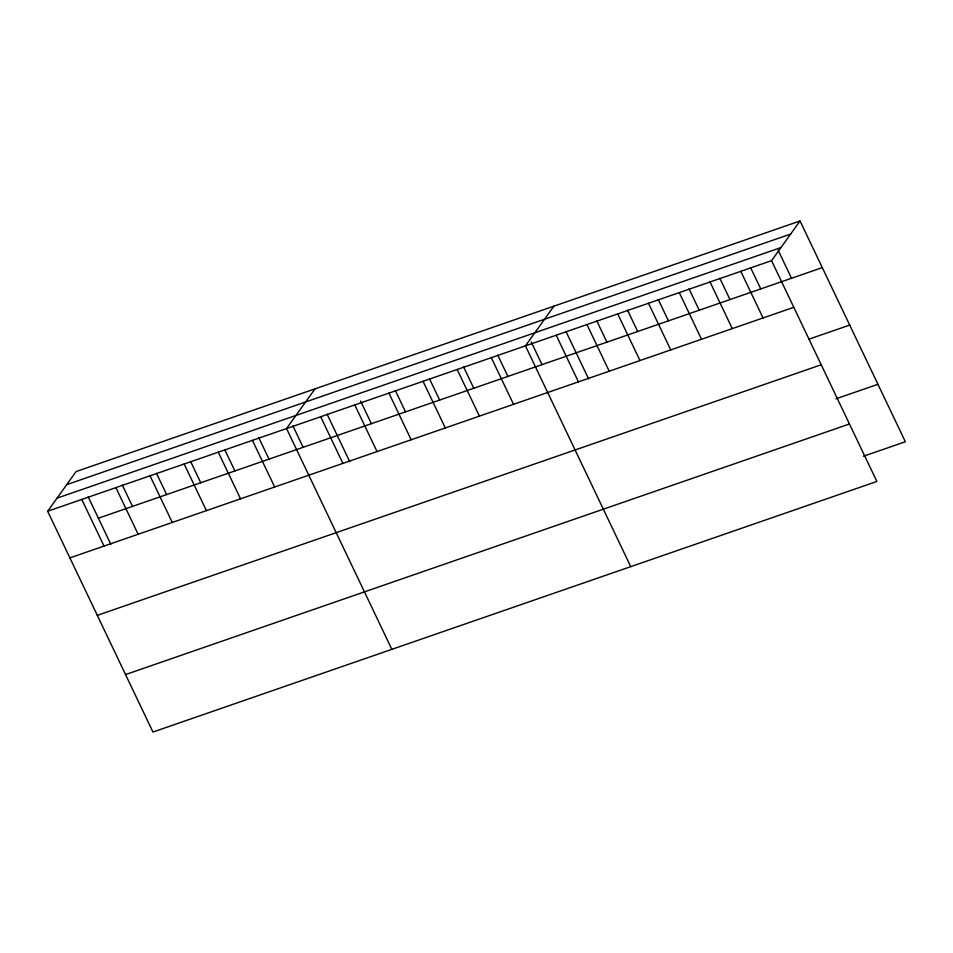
<?xml version="1.0" encoding="UTF-8"?>
<svg xmlns="http://www.w3.org/2000/svg" width="953" height="953" viewBox="0 0 953 953"><rect width="100%" height="100%" fill="white"/><g stroke="black" fill="none" stroke-linecap="round" stroke-linejoin="round"><path stroke-width="1.43" d="M800.043 220.965L771.561 260.669L876.867 481.456L152.957 732.035L47.65 511.249L76.133 471.544L800.043 220.965L905.35 441.751L863.394 456.273M315.026 388.86L286.543 428.552L391.85 649.338M553.907 306.163L525.437 345.868L630.743 566.654M66.734 484.648L790.645 234.069M57.049 498.145L780.96 247.566M47.65 511.249L771.561 260.669M98.373 518.194L822.284 267.614M69.903 557.886L793.813 307.307M809.145 339.113L849.695 325.08M97.313 615.364L821.224 364.773M835.984 398.807L877.939 384.285M125.546 674.569L849.457 423.99M778.172 250.27L791.526 278.264M750.583 267.59L760.756 288.914M740.791 271.319L763.043 317.957M719.825 278.24L729.986 299.564M710.033 281.969L732.273 328.606M689.055 288.89L699.228 310.213M679.263 292.619L701.515 339.256M658.285 299.54L668.458 320.863M648.493 303.268L670.745 349.906M627.527 310.19L637.688 331.513M617.735 313.918L639.975 360.556M596.757 320.839L606.93 342.163M586.965 324.568L609.217 371.205M565.987 331.489L588.62 378.925M556.195 335.218L578.447 381.855M531.226 341.972L542.031 364.618M497.74 355.112L507.901 376.435M491.307 357.673L513.548 404.322M463.611 366.929L473.772 388.252M457.178 369.49L479.43 416.139M429.481 378.734L439.655 400.057M423.049 381.307L445.301 427.945M395.352 390.551L405.525 411.875M388.919 393.112L411.172 439.762M360.591 401.034L371.396 423.692M354.79 404.93L377.043 451.579M327.093 414.174L349.727 461.621M320.673 416.747L342.913 463.384M292.976 425.991L303.137 447.314M258.847 437.808L269.008 459.132M252.414 440.369L274.667 487.019M224.717 449.613L234.891 470.937M218.285 452.187L240.537 498.824M190.588 461.431L200.761 482.754M184.155 463.992L206.408 510.641M156.459 473.248L166.632 494.571M150.026 475.809L172.279 522.447M122.329 485.053L132.503 506.377M115.909 487.626L138.149 534.264M88.212 496.87L110.834 544.318M81.779 499.432L104.02 546.081"/></g></svg>
